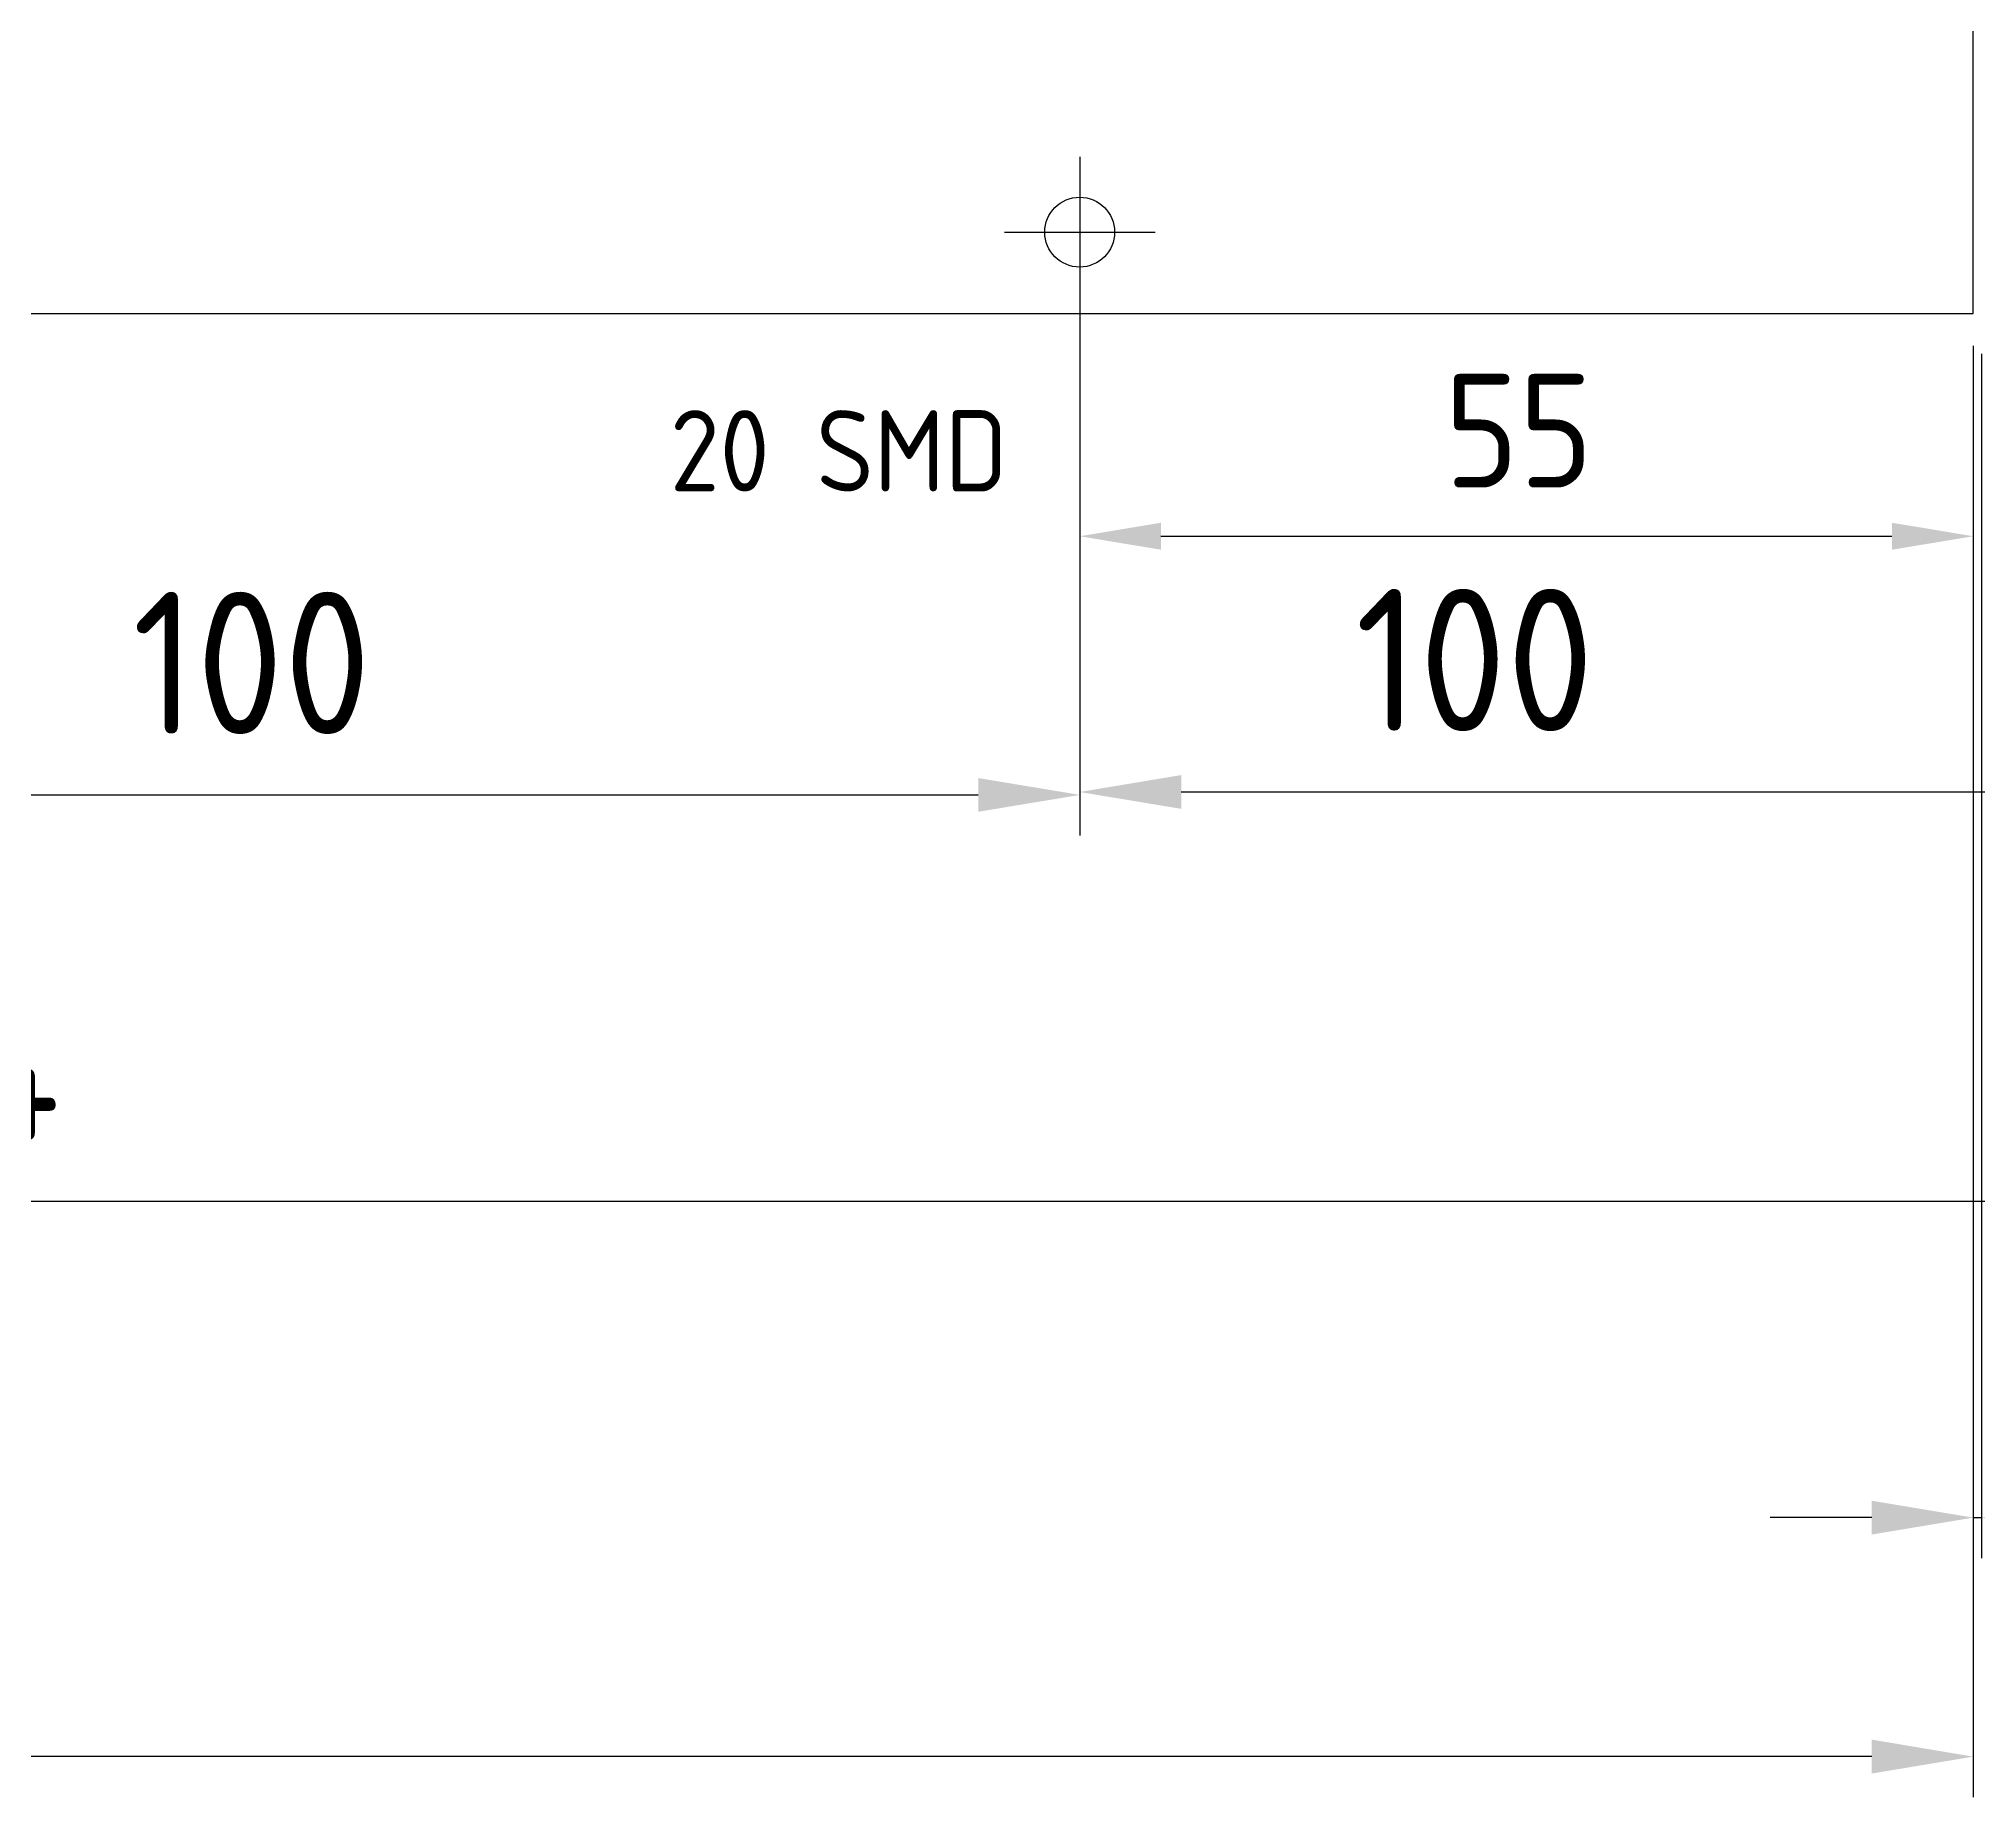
# Model space of a CAD drawing. Extents: x -1190 to 1093, y 0 to 939.
# Drawn here: x 458.9 to 578.2, y 278 to 386.2 of the extents above; entities that cross this region are included whole.
import ezdxf

# ---------------------------------------------------------------- set-up
doc = ezdxf.new("R2010")
doc.units = 0
doc.header["$LTSCALE"] = 2.5
doc.linetypes.add('AM_DIN_G_W050', pattern=[13.75, 9.75, -1.5, 1, -1.5])
doc.linetypes.add('AM_DIN_G_W050X2', pattern=[6.875, 4.75, -0.875, 0.375, -0.875])
doc.layers.get('DEFPOINTS').update_dxf_attribs({"linetype": 'CONTINUOUS'})
for name, color, linetype in [('AM_0', 7, 'CONTINUOUS'), ('AM_5', 3, 'CONTINUOUS'), ('AM_6', 2, 'CONTINUOUS'), ('AM_7', 4, 'AM_DIN_G_W050')]:
    doc.layers.add(name, color=color, linetype=linetype)
doc.styles.get("Standard").update_dxf_attribs({"font": 'ISOCP.SHX'})
doc.dimstyles.get("Standard").update_dxf_attribs({"dimtxt": 0.18, "dimasz": 0.18, "dimexe": 0.18, "dimexo": 0.0625, "dimgap": 0.09, "dimtad": 0, "dimtih": 1, "dimtoh": 1, "dimzin": 0, "dimcen": 0.09, "dimazin": 3, "dimtfac": 1, "dimtofl": 0, "dimtmove": 0, "dimatfit": 3})

# ---------------------------------------------------------------- blocks, each defined once
blk = doc.blocks.new('*U102')
at = {"layer": 'AM_5', "color": 2}
blk.add_text('100', height=8.75, dxfattribs=at).set_placement((464.66, 343.42))
blk = doc.blocks.new('*D41')
at = {"layer": 'AM_5'}
for p, q in [((422.98, 367.17), (422.98, 337.17)), ((522.98, 367.17), (522.98, 337.17)), ((429.23, 339.67), (516.73, 339.67))]:
    blk.add_line(p, q, dxfattribs=at)
for points in [[(429.23, 340.71), (429.23, 338.63), (422.98, 339.67)], [(516.73, 340.71), (516.73, 338.63), (522.98, 339.67)]]:
    blk.add_solid(points, dxfattribs=at)
at = {"layer": 'DEFPOINTS', "color": 0}
for p in [(422.98, 369.67), (522.98, 369.67), (522.98, 339.67)]:
    blk.add_point(p, dxfattribs=at)
at = {"layer": 'AM_0'}
blk.add_blockref('*U102', (0, 0), dxfattribs=at)
blk = doc.blocks.new('*U118')
at = {"layer": 'AM_5', "color": 2}
blk.add_text('100', height=8.75, dxfattribs=at).set_placement((539.94, 343.6))
blk = doc.blocks.new('*D42')
at = {"layer": 'AM_5'}
for p, q in [((522.98, 367.17), (522.98, 337.35)), ((622.98, 367.17), (622.98, 337.35)), ((529.23, 339.85), (616.73, 339.85))]:
    blk.add_line(p, q, dxfattribs=at)
for points in [[(529.23, 340.89), (529.23, 338.81), (522.98, 339.85)], [(616.73, 340.89), (616.73, 338.81), (622.98, 339.85)]]:
    blk.add_solid(points, dxfattribs=at)
at = {"layer": 'DEFPOINTS', "color": 0}
for p in [(522.98, 369.67), (622.98, 369.67), (622.98, 339.85)]:
    blk.add_point(p, dxfattribs=at)
at = {"layer": 'AM_0'}
blk.add_blockref('*U118', (0, 0), dxfattribs=at)
blk = doc.blocks.new('*U117')
at = {"layer": 'AM_5', "color": 2}
blk.add_text('55', height=7, dxfattribs=at).set_placement((545.43, 358.59))
blk = doc.blocks.new('*D58')
at = {"layer": 'AM_5'}
for p, q in [((522.98, 376.94), (522.98, 353.59)), ((577.98, 367.31), (577.98, 353.59)), ((527.98, 355.59), (572.98, 355.59))]:
    blk.add_line(p, q, dxfattribs=at)
for points in [[(527.98, 356.42), (527.98, 354.76), (522.98, 355.59)], [(572.98, 356.42), (572.98, 354.76), (577.98, 355.59)]]:
    blk.add_solid(points, dxfattribs=at)
at = {"layer": 'DEFPOINTS', "color": 0}
for p in [(522.98, 378.94), (577.98, 369.31), (577.98, 355.59)]:
    blk.add_point(p, dxfattribs=at)
at = {"layer": 'AM_0'}
blk.add_blockref('*U117', (0, 0), dxfattribs=at)
blk = doc.blocks.new('*U114')
at = {"layer": 'AM_5', "color": 2}
blk.add_text('674', height=8.75, dxfattribs=at).set_placement((443.12, 318.42))
blk = doc.blocks.new('*D76')
at = {"layer": 'AM_5'}
for p, q in [((115.55, 391.31), (115.55, 312.17)), ((789.41, 391.31), (789.41, 312.17)), ((121.8, 314.67), (783.16, 314.67))]:
    blk.add_line(p, q, dxfattribs=at)
for points in [[(121.8, 315.71), (121.8, 313.63), (115.55, 314.67)], [(783.16, 315.71), (783.16, 313.63), (789.41, 314.67)]]:
    blk.add_solid(points, dxfattribs=at)
at = {"layer": 'DEFPOINTS', "color": 0}
for p in [(115.55, 393.81), (789.41, 393.81), (789.41, 314.67)]:
    blk.add_point(p, dxfattribs=at)
at = {"layer": 'AM_0'}
blk.add_blockref('*U114', (0, 0), dxfattribs=at)
blk = doc.blocks.new('*U119')
at = {"layer": 'AM_5', "color": 2}
blk.add_text('0.5', height=8.75, dxfattribs=at).set_placement((593.42, 298.94))
blk = doc.blocks.new('*D78')
at = {"layer": 'AM_5'}
for p, q in [((577.98, 366.81), (577.98, 292.69)), ((578.48, 366.81), (578.48, 292.69)), ((571.73, 295.19), (565.48, 295.19)), ((577.98, 295.19), (578.48, 295.19)), ((584.73, 295.19), (611.1, 295.19))]:
    blk.add_line(p, q, dxfattribs=at)
for points in [[(571.73, 296.23), (571.73, 294.15), (577.98, 295.19)], [(584.73, 296.23), (584.73, 294.15), (578.48, 295.19)]]:
    blk.add_solid(points, dxfattribs=at)
at = {"layer": 'DEFPOINTS', "color": 0}
for p in [(577.98, 369.31), (578.48, 369.31), (577.98, 295.19)]:
    blk.add_point(p, dxfattribs=at)
at = {"layer": 'AM_0'}
blk.add_blockref('*U119', (0, 0), dxfattribs=at)
blk = doc.blocks.new('*U121')
at = {"layer": 'AM_5', "color": 2}
blk.add_text('485', height=8.75, dxfattribs=at).set_placement((325.66, 284.23))
blk = doc.blocks.new('*D79')
at = {"layer": 'AM_5'}
for p, q in [((92.95, 366.81), (92.95, 277.98)), ((577.98, 366.81), (577.98, 277.98)), ((571.73, 280.48), (99.2, 280.48))]:
    blk.add_line(p, q, dxfattribs=at)
for points in [[(99.2, 281.53), (99.2, 279.44), (92.95, 280.48)], [(571.73, 281.53), (571.73, 279.44), (577.98, 280.48)]]:
    blk.add_solid(points, dxfattribs=at)
at = {"layer": 'DEFPOINTS', "color": 0}
for p in [(92.95, 369.31), (577.98, 369.31), (92.95, 280.48)]:
    blk.add_point(p, dxfattribs=at)
at = {"layer": 'AM_0'}
blk.add_blockref('*U121', (0, 0), dxfattribs=at)
blk = doc.blocks.new('*U142')
at = {"layer": 'AM_6', "color": 3}
blk.add_text('20 SMD', height=5, dxfattribs=at).set_placement((497.75, 358.35))

msp = doc.modelspace()

# ---------------------------------------------------------------- linework, layer by layer
at = {"layer": 'AM_0'}
for p, q in [((577.977, 369.306), (577.977, 559.306)), ((92.95, 369.306), (577.977, 369.306))]:
    msp.add_line(p, q, dxfattribs=at)
msp.add_circle((522.977, 374.306), 2.15, dxfattribs=at)
at = {"layer": 'AM_7', "linetype": 'AM_DIN_G_W050X2'}
for p, q in [((522.977, 378.942), (522.977, 369.67)), ((518.341, 374.306), (527.614, 374.306))]:
    msp.add_line(p, q, dxfattribs=at)

# ---------------------------------------------------------------- block references
at = {"layer": 'AM_0'}
msp.add_blockref('*U142', (0, 0), dxfattribs=at)

# ---------------------------------------------------------------- dimensions: what is measured, and where the dimension line sits
at = {"layer": 'AM_5'}
for base, p1, p2, override, picture, middle in [((789.41, 314.67), (115.553, 393.806), (789.41, 393.806), {"dimscale": 2.5, "dimdec": 0}, '*D76', (452.482, 322.795)), ((92.95, 280.483), (577.977, 369.306), (92.95, 369.306), {"dimscale": 2.5, "dimdec": 1}, '*D79', (335.464, 288.608))]:
    dim = msp.add_linear_dim(base=base, p1=p1, p2=p2, angle=0, dimstyle='Standard', override=override, dxfattribs=at)
    dim.commit()
    dim.dimension.update_dxf_attribs({"geometry": picture, "text_midpoint": middle})
for base, p1, p2, override, picture, middle in [((577.977, 355.588), (522.977, 378.942), (577.977, 369.306), {"dimscale": 2, "dimdec": 1}, '*D58', (550.477, 355.588)), ((622.977, 339.848), (522.977, 369.67), (622.977, 369.67), {"dimscale": 2.5}, '*D42', (548.255, 339.848)), ((577.977, 295.188), (578.477, 369.306), (577.977, 369.306), {"dimscale": 2.5}, '*D78', (601.037, 295.188))]:
    dim = msp.add_linear_dim(base=base, p1=p1, p2=p2, dimstyle='Standard', override=override, dxfattribs=at)
    dim.commit()
    dim.dimension.update_dxf_attribs({"geometry": picture, "text_midpoint": middle, "dimtype": 128})
dim = msp.add_linear_dim(base=(522.977, 339.67), p1=(422.977, 369.67), p2=(522.977, 369.67), dimstyle='Standard', override={"dimscale": 2.5}, dxfattribs=at)
dim.commit()
dim.dimension.update_dxf_attribs({"geometry": '*D41', "text_midpoint": (472.977, 347.795)})

doc.saveas('drawing.dxf')
